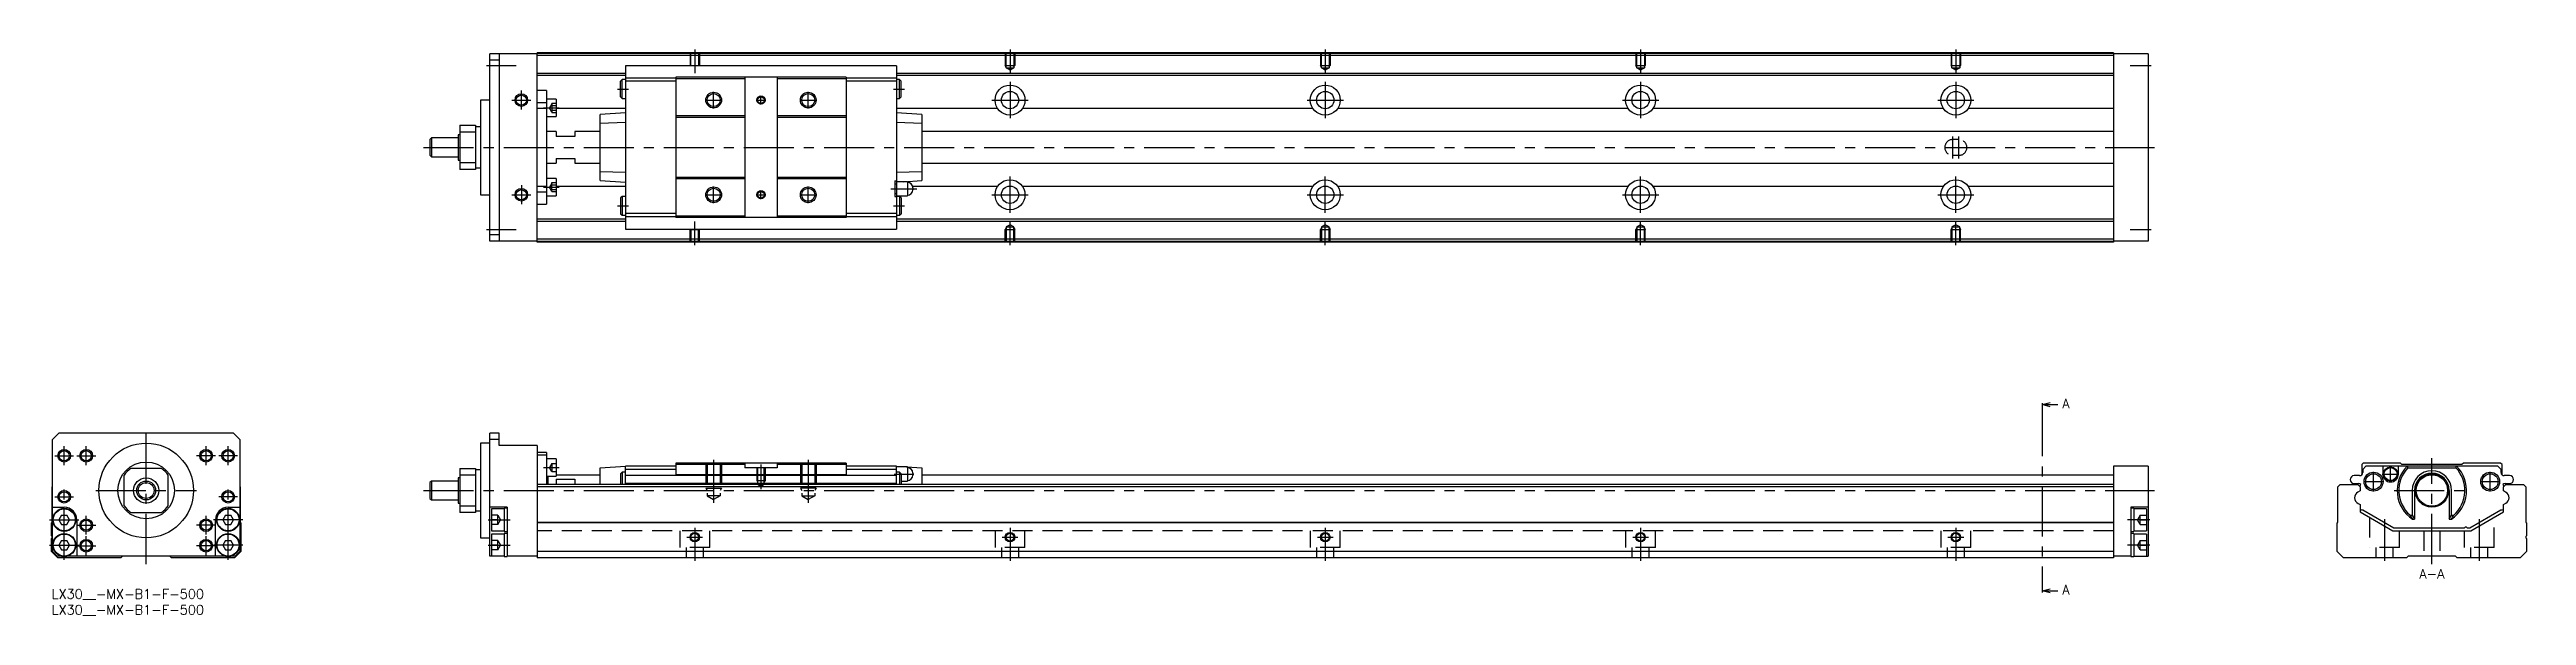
# Model space of a CAD drawing. Extents: x -1 to 785, y -8 to 171.
import ezdxf

# ---------------------------------------------------------------- set-up
doc = ezdxf.new("R2010")
doc.units = 0
doc.header["$LTSCALE"] = 0.5
doc.linetypes.add('CENTER', pattern=[50.8, 31.75, -6.35, 6.35, -6.35])
doc.linetypes.add('DASHED', pattern=[19.05, 12.7, -6.35])
for name, color, linetype in [('MSM_CENTER', 1, 'CENTER'), ('MSM_CONTINUOUS', 7, 'CONTINUOUS'), ('MSM_DASHED', 4, 'DASHED'), ('MSM_NARROW', 5, 'CONTINUOUS'), ('MSM_PART_NUMBER', 7, 'CONTINUOUS')]:
    doc.layers.add(name, color=color, linetype=linetype)
doc.styles.get("Standard").update_dxf_attribs({"font": 'txt.shx', "height": 3, "bigfont": 'bigfont.shx'})

# ---------------------------------------------------------------- blocks, each defined once
blk = doc.blocks.new('*U2')
at = {"layer": 'MSM_PART_NUMBER'}
blk.add_text('LX30__-MX-B1-F-500', height=3, dxfattribs=at).set_placement((0, -3))
blk = doc.blocks.new('*U3')
at = {"layer": 'MSM_PART_NUMBER'}
blk.add_text('LX30__-MX-B1-F-500', height=3, dxfattribs=at).set_placement((0, -8))

msp = doc.modelspace()

# ---------------------------------------------------------------- linework, layer by layer
at = {"layer": 'MSM_CENTER'}
for p, q in [((138, 166), (147.4, 166)), ((204, 171), (204, 163.49)), ((304, 171), (304, 163.49)), ((404, 171), (404, 163.49)), ((504, 171), (504, 163.49)), ((604, 171), (604, 163.49)), ((659.25, 166), (666, 166)), ((149, 152), (149, 158)), ((179.5, 158.5), (183, 158.5)), ((210, 152.37), (210, 157.62)), ((240, 152.37), (240, 157.62)), ((267, 158.5), (270.5, 158.5)), ((304, 160.75), (304, 149.25)), ((404, 160.75), (404, 149.25)), ((504, 160.75), (504, 149.25)), ((604, 160.75), (604, 149.25)), ((146, 155), (152, 155)), ((156, 152.55), (161, 152.55)), ((207.38, 155), (212.63, 155)), ((223.64, 155), (226.37, 155)), ((225, 153.63), (225, 156.36)), ((237.38, 155), (242.63, 155)), ((298.25, 155), (309.75, 155)), ((398.25, 155), (409.75, 155)), ((498.25, 155), (509.75, 155)), ((598.25, 155), (609.75, 155)), ((603, 136.5), (603, 143.5)), ((605, 136.5), (605, 143.5)), ((118, 140), (667, 140)), ((149, 128), (149, 122)), ((156, 127.44), (161, 127.44)), ((210, 122.37), (210, 127.62)), ((225, 123.63), (225, 126.36)), ((240, 122.37), (240, 127.62)), ((266.22, 126.9), (274.49, 126.9)), ((304, 119.25), (304, 130.75)), ((404, 119.25), (404, 130.75)), ((504, 119.25), (504, 130.75)), ((604, 119.25), (604, 130.75)), ((146, 125), (152, 125)), ((179.5, 121.5), (183, 121.5)), ((207.38, 125), (212.63, 125)), ((223.64, 125), (226.37, 125)), ((237.38, 125), (242.63, 125)), ((267, 121.5), (270.5, 121.5)), ((298.25, 125), (309.75, 125)), ((398.25, 125), (409.75, 125)), ((498.25, 125), (509.75, 125)), ((598.25, 125), (609.75, 125)), ((138, 114), (147.4, 114)), ((204, 109), (204, 116.51)), ((304, 109), (304, 116.51)), ((404, 109), (404, 116.51)), ((504, 109), (504, 116.51)), ((604, 109), (604, 116.51)), ((659.25, 114), (666, 114)), ((631.37, 58), (631.37, 0)), ((30, 8), (30, 51.5)), ((1, 42.3), (7, 42.3)), ((4, 39.3), (4, 45.3)), ((8, 42.3), (14, 42.3)), ((11, 39.3), (11, 45.3)), ((52, 42.3), (46, 42.3)), ((49, 39.3), (49, 45.3)), ((59, 42.3), (53, 42.3)), ((56, 39.3), (56, 45.3)), ((210, 41), (210, 27.41)), ((225, 39.5), (225, 31.69)), ((240, 41), (240, 27.41)), ((755, 8), (755, 41.5)), ((4, 9.35), (4, 32.3)), ((56, 9.35), (56, 32.3)), ((156, 38.55), (161, 38.55)), ((267.22, 36.5), (273.49, 36.5)), ((733.35, 34.1), (739.65, 34.1)), ((736.5, 30.95), (736.5, 37.25)), ((739.27, 36.5), (744.52, 36.5)), ((741.9, 33.87), (741.9, 39.12)), ((770.35, 34.1), (776.65, 34.1)), ((773.5, 30.95), (773.5, 37.25)), ((1, 29.3), (7, 29.3)), ((14, 31.3), (46, 31.3)), ((59, 29.3), (53, 29.3)), ((118, 31.3), (667, 31.3)), ((743, 31.3), (767, 31.3)), ((-0.65, 22), (8.65, 22)), ((8, 20.3), (14, 20.3)), ((11, 17.3), (11, 23.3)), ((11, 10.8), (11, 16.8)), ((52, 20.3), (46, 20.3)), ((49, 17.3), (49, 23.3)), ((49, 10.8), (49, 16.8)), ((60.65, 22), (51.35, 22)), ((138.5, 22), (145.5, 22)), ((201.5, 16.5), (206.5, 16.5)), ((204, 19.5), (204, 9)), ((301.5, 16.5), (306.5, 16.5)), ((304, 19.5), (304, 9)), ((401.5, 16.5), (406.5, 16.5)), ((404, 19.5), (404, 9)), ((501.5, 16.5), (506.5, 16.5)), ((504, 19.5), (504, 9)), ((601.5, 16.5), (606.5, 16.5)), ((604, 19.5), (604, 9)), ((665.5, 22), (658.5, 22)), ((740, 22.18), (740, 9)), ((770, 22.18), (770, 9)), ((-0.65, 14), (8.65, 14)), ((8, 13.8), (14, 13.8)), ((52, 13.8), (46, 13.8)), ((60.65, 14), (51.35, 14)), ((138.5, 14), (145.5, 14)), ((665.5, 14), (658.5, 14))]:
    msp.add_line(p, q, dxfattribs=at)
at = {"layer": 'MSM_CONTINUOUS'}
for p, q in [((154, 169.7), (139, 169.7)), ((139, 110.3), (139, 169.7)), ((142, 167.7), (139, 167.7)), ((142, 169.7), (142, 110.3)), ((654, 170), (154, 170)), ((154, 110), (154, 170)), ((654, 169.8), (154, 169.8)), ((654, 169.1), (154, 169.1)), ((268, 165.9), (182, 165.9)), ((182, 165.9), (182, 114.1)), ((268, 165.9), (268, 114.1)), ((654, 170), (654, 110)), ((665, 169.7), (654, 169.7)), ((665, 169.7), (665, 110.3)), ((182, 163.45), (154, 163.45)), ((182, 162.75), (154, 162.75)), ((157, 158), (154, 158)), ((157, 158), (157, 122)), ((181, 161.5), (180.5, 161)), ((180.5, 156), (180.5, 161)), ((182, 161.5), (181, 161.5)), ((181, 155.5), (181, 161.5)), ((198, 161.95), (182, 161.95)), ((198, 160.95), (182, 160.95)), ((252, 162.25), (198, 162.25)), ((198, 162.25), (198, 117.75)), ((219.9, 161.75), (198, 161.75)), ((219.9, 162.25), (219.9, 117.75)), ((230.1, 162.25), (230.1, 117.75)), ((252, 161.75), (230.1, 161.75)), ((252, 162.25), (252, 117.75)), ((268, 161.95), (252, 161.95)), ((268, 160.95), (252, 160.95)), ((654, 163.45), (268, 163.45)), ((654, 162.75), (268, 162.75)), ((269, 161.5), (268, 161.5)), ((269.5, 161), (269, 161.5)), ((269, 155.5), (269, 161.5)), ((269.5, 156), (269.5, 161)), ((136, 155), (136, 125)), ((139, 155), (136, 155)), ((157, 154.13), (154, 154.13)), ((157, 152.38), (154, 152.38)), ((160, 155.3), (157, 155.3)), ((157, 149.8), (160, 149.8)), ((160, 155.3), (160, 149.8)), ((182, 152.36), (160, 152.36)), ((182, 151), (174, 150.47)), ((174, 129.53), (174, 150.47)), ((180.5, 156), (181, 155.5)), ((181, 155.5), (182, 155.5)), ((219.9, 150), (198, 150)), ((219.9, 149.5), (198, 149.5)), ((252, 150), (230.1, 150)), ((252, 149.5), (230.1, 149.5)), ((268, 155.5), (269, 155.5)), ((300.05, 152.36), (268, 152.36)), ((276, 150.47), (268, 151)), ((269, 155.5), (269.5, 156)), ((276, 150.47), (276, 129.53)), ((400.05, 152.36), (307.95, 152.36)), ((500.05, 152.36), (407.95, 152.36)), ((600.05, 152.36), (507.95, 152.36)), ((654, 152.36), (607.95, 152.36)), ((120.5, 143), (120, 142.5)), ((120, 142.5), (120, 137.5)), ((120.5, 143), (120.5, 137)), ((129, 143), (120.5, 143)), ((129, 144), (129, 136)), ((129.5, 144), (129, 144)), ((129.5, 147), (134.5, 147)), ((129.5, 147), (129.5, 133)), ((134.5, 144.82), (129.5, 144.82)), ((134.5, 147), (134.5, 133)), ((136, 146.5), (134.5, 146.5)), ((160, 145), (157, 145)), ((160, 145), (160, 143.5)), ((166, 143.5), (160, 143.5)), ((166, 145), (166, 143.5)), ((174, 145), (166, 145)), ((182, 147.86), (174, 147.6)), ((276, 147.6), (268, 147.86)), ((654, 145), (276, 145)), ((120, 137.5), (120.5, 137)), ((120.5, 137), (129, 137)), ((129, 136), (129.5, 136)), ((129.5, 135.18), (134.5, 135.18)), ((157, 135), (160, 135)), ((160, 136.5), (166, 136.5)), ((160, 136.5), (160, 135)), ((166, 136.5), (166, 135)), ((166, 135), (174, 135)), ((276, 135), (654, 135)), ((134.5, 133), (129.5, 133)), ((134.5, 133.5), (136, 133.5)), ((157, 127.62), (154, 127.62)), ((157, 125.87), (154, 125.87)), ((160, 130.19), (157, 130.19)), ((160, 130.19), (160, 124.69)), ((182, 127.64), (160, 127.64)), ((174, 132.4), (182, 132.14)), ((174, 129.53), (182, 129)), ((219.9, 130.5), (198, 130.5)), ((219.9, 130), (198, 130)), ((252, 130.5), (230.1, 130.5)), ((252, 130), (230.1, 130)), ((267.5, 129.4), (267.5, 124.4)), ((267.5, 129.4), (268, 129.4)), ((268, 128.4), (267.5, 128.4)), ((268, 132.14), (276, 132.4)), ((271.45, 129.15), (268, 129.15)), ((270.26, 129.15), (276, 129.53)), ((271.45, 129.15), (271.45, 124.65)), ((300.05, 127.64), (273.14, 127.64)), ((273.2, 127.2), (273.2, 126.6)), ((400.05, 127.64), (307.95, 127.64)), ((500.05, 127.64), (407.95, 127.64)), ((600.05, 127.64), (507.95, 127.64)), ((654, 127.64), (607.95, 127.64)), ((136, 125), (139, 125)), ((154, 122), (157, 122)), ((157, 124.69), (160, 124.69)), ((181, 124.5), (180.5, 124)), ((180.5, 124), (180.5, 119)), ((180.5, 119), (181, 118.5)), ((181, 124.5), (181, 118.5)), ((182, 124.5), (181, 124.5)), ((181, 118.5), (182, 118.5)), ((198, 119.05), (182, 119.05)), ((198, 118.05), (182, 118.05)), ((219.9, 118.25), (198, 118.25)), ((252, 118.25), (230.1, 118.25)), ((268, 119.05), (252, 119.05)), ((268, 118.05), (252, 118.05)), ((267.5, 125.4), (268, 125.4)), ((267.5, 124.4), (268, 124.4)), ((268, 124.65), (271.45, 124.65)), ((269, 124.5), (268, 124.5)), ((268, 118.5), (269, 118.5)), ((269, 124.5), (269, 118.5)), ((269.5, 124), (269, 124.5)), ((269, 118.5), (269.5, 119)), ((269.5, 124), (269.5, 119)), ((142, 112.3), (139, 112.3)), ((154, 110.3), (139, 110.3)), ((182, 117.25), (154, 117.25)), ((182, 116.55), (154, 116.55)), ((654, 110.9), (154, 110.9)), ((654, 110.2), (154, 110.2)), ((654, 110), (154, 110)), ((182, 114.1), (268, 114.1)), ((252, 117.75), (198, 117.75)), ((654, 117.25), (268, 117.25)), ((654, 116.55), (268, 116.55)), ((665, 110.3), (654, 110.3)), ((631.37, 58.5), (633.88, 59.17)), ((631.37, 59), (631.37, 58)), ((633.88, 57.83), (631.37, 58.5)), ((631.37, 58.5), (636.38, 58.5)), ((2.3, 49.5), (0.3, 47.5)), ((0.3, 12), (0.3, 47.5)), ((57.7, 49.5), (2.3, 49.5)), ((59.7, 47.5), (57.7, 49.5)), ((59.7, 47.5), (59.7, 12)), ((139, 10.5), (139, 49.5)), ((142, 49.5), (139, 49.5)), ((142, 47.5), (139, 47.5)), ((142, 45.5), (142, 49.5)), ((139, 46.3), (136, 46.3)), ((136, 46.3), (136, 16.3)), ((154, 45.5), (142, 45.5)), ((154, 45.5), (154, 10)), ((157, 43.3), (154, 43.3)), ((157, 42.45), (154, 42.45)), ((157, 43.3), (157, 33.2)), ((160, 41.3), (157, 41.3)), ((160, 41.3), (160, 35.8)), ((198, 40), (198, 36.29)), ((252, 40), (198, 40)), ((219.9, 39.5), (198, 39.5)), ((219.9, 40), (219.9, 38.5)), ((230.1, 40), (230.1, 38.5)), ((252, 39.5), (230.1, 39.5)), ((252, 40), (252, 36.29)), ((733.25, 40), (732.75, 39.5)), ((732.75, 39.5), (732.75, 36.29)), ((745, 40), (733.25, 40)), ((745.5, 39.5), (745, 40)), ((764.5, 39.5), (745.5, 39.5)), ((765, 40), (764.5, 39.5)), ((776.75, 40), (765, 40)), ((777.25, 39.5), (776.75, 40)), ((777.25, 36.29), (777.25, 39.5)), ((0.2, 32.5), (0.3, 32.6)), ((0.2, 21.2), (0.2, 32.5)), ((23, 26.48), (23, 36.12)), ((34.82, 38.3), (25.18, 38.3)), ((37, 26.48), (37, 36.12)), ((59.7, 32.6), (59.8, 32.5)), ((59.8, 32.5), (59.8, 21.2)), ((120.5, 34.3), (120, 33.8)), ((120, 33.8), (120, 28.8)), ((129, 34.3), (120.5, 34.3)), ((120.5, 34.3), (120.5, 28.3)), ((129.5, 35.3), (129, 35.3)), ((129, 35.3), (129, 27.3)), ((129.5, 38.3), (134.5, 38.3)), ((129.5, 38.3), (129.5, 24.3)), ((134.5, 36.12), (129.5, 36.12)), ((134.5, 38.3), (134.5, 24.3)), ((136, 37.8), (134.5, 37.8)), ((654, 33.2), (154, 33.2)), ((654, 32.5), (154, 32.5)), ((157, 35.8), (160, 35.8)), ((157.5, 33.2), (157.5, 35.8)), ((160, 36.3), (174, 36.3)), ((160, 34.87), (166, 34.87)), ((160, 34.87), (160, 33.2)), ((166, 34.87), (166, 33.2)), ((174, 38.5), (182, 39)), ((174, 33.2), (174, 38.5)), ((181, 37.1), (180.5, 36.6)), ((180.5, 36.6), (180.5, 33.2)), ((182, 37.1), (181, 37.1)), ((181, 37.1), (181, 33.2)), ((198, 39), (182, 39)), ((182, 33.2), (182, 39)), ((198, 38), (182, 38)), ((268, 36), (182, 36)), ((268, 33.5), (182, 33.5)), ((252, 36.29), (198, 36.29)), ((230.1, 38.5), (219.9, 38.5)), ((268, 39), (252, 39)), ((268, 38), (252, 38)), ((268, 39), (276, 38.5)), ((268, 33.2), (268, 39)), ((271.45, 38.75), (268, 38.75)), ((269, 37.1), (268, 37.1)), ((269.5, 36.6), (269, 37.1)), ((269, 37.1), (269, 33.2)), ((269.5, 36.6), (269.5, 33.2)), ((269.5, 34.25), (271.45, 34.25)), ((271.45, 38.75), (271.45, 34.25)), ((273.2, 36.8), (273.2, 36.2)), ((276, 38.5), (276, 33.2)), ((276, 36.3), (654, 36.3)), ((654, 39), (654, 10)), ((665, 39), (654, 39)), ((665, 39), (665, 10.5)), ((725.2, 32.5), (725.9, 33.2)), ((725.2, 21.2), (725.2, 32.5)), ((725.9, 33.2), (731.55, 33.2)), ((732.05, 36), (730.35, 36)), ((730.35, 33.5), (731.75, 33.5)), ((731.55, 33.2), (732.25, 32.5)), ((732.2, 32.7), (732.2, 32.55)), ((732.25, 32.5), (732.25, 31.15)), ((734.05, 39), (733.05, 38)), ((733.05, 38), (733.05, 37)), ((775.95, 39), (734.05, 39)), ((739.4, 39), (739.4, 36.5)), ((744.4, 36.5), (744.4, 39)), ((747.14, 39), (747.4, 38.5)), ((747.4, 38.5), (762.6, 38.5)), ((762.6, 38.5), (762.86, 39)), ((776.95, 38), (775.95, 39)), ((776.95, 37), (776.95, 38)), ((777.75, 32.5), (778.45, 33.2)), ((777.75, 32.5), (778.45, 33.2)), ((777.75, 32.5), (777.8, 32.55)), ((777.75, 31.15), (777.75, 32.5)), ((777.75, 31.15), (777.75, 32.5)), ((777.8, 32.55), (777.8, 32.7)), ((779.65, 36), (777.95, 36)), ((778.25, 33.5), (779.65, 33.5)), ((778.45, 33.2), (784.1, 33.2)), ((784.1, 33.2), (784.8, 32.5)), ((784.8, 32.5), (784.8, 21.2)), ((0.3, 26), (4, 26)), ((25.18, 24.3), (34.82, 24.3)), ((56, 26), (59.7, 26)), ((120, 28.8), (120.5, 28.3)), ((120.5, 28.3), (129, 28.3)), ((129, 27.3), (129.5, 27.3)), ((129.5, 26.48), (134.5, 26.48)), ((134.5, 24.3), (129.5, 24.3)), ((134.5, 24.8), (136, 24.8)), ((144.5, 26), (139, 26)), ((143.5, 25.5), (139.5, 25.5)), ((139.5, 25.5), (139.5, 18.5)), ((144.5, 25.65), (143.5, 25.65)), ((143.5, 25.65), (143.5, 18.35)), ((144.5, 26), (144.5, 10.35)), ((665, 26), (659.5, 26)), ((659.5, 26), (659.5, 10.35)), ((660.5, 25.65), (659.5, 25.65)), ((660.5, 25.65), (660.5, 18.35)), ((664.5, 25.5), (660.5, 25.5)), ((664.5, 25.5), (664.5, 18.5)), ((732.25, 31.15), (731.5, 30.72)), ((731.6, 27.22), (732.25, 26.85)), ((732.25, 26.85), (732.25, 24.5)), ((732.25, 24.5), (742.64, 18.5)), ((732.7, 25.16), (733.1, 25.16)), ((733.1, 25.16), (742.91, 19.5)), ((748.74, 31.3), (748.74, 23.45)), ((749.5, 31.3), (749.5, 22.2)), ((760.5, 31.3), (760.5, 22.2)), ((761.26, 23.45), (761.26, 31.3)), ((767.09, 19.5), (776.9, 25.16)), ((767.36, 18.5), (777.75, 24.5)), ((776.9, 25.16), (777.3, 25.16)), ((778.4, 30.78), (777.75, 31.15)), ((778.4, 30.78), (777.75, 31.15)), ((777.75, 26.85), (778.5, 27.28)), ((777.75, 26.85), (778.5, 27.28)), ((777.75, 25.45), (777.75, 26.85)), ((777.75, 24.5), (777.75, 26.85)), ((0, 21), (0.2, 21.2)), ((0, 16.9), (0, 21)), ((0, 12), (0, 16.1)), ((3.13, 23.5), (2.27, 22)), ((2.27, 22), (3.13, 20.5)), ((3.13, 23.5), (4.87, 23.5)), ((3.13, 20.5), (4.87, 20.5)), ((5.73, 22), (4.87, 23.5)), ((4.87, 20.5), (5.73, 22)), ((8, 22), (8, 10.5)), ((52, 10.5), (52, 22)), ((55.13, 23.5), (54.27, 22)), ((54.27, 22), (55.13, 20.5)), ((55.13, 23.5), (56.87, 23.5)), ((55.13, 20.5), (56.87, 20.5)), ((57.73, 22), (56.87, 23.5)), ((56.87, 20.5), (57.73, 22)), ((59.8, 21.2), (60, 21)), ((60, 21), (60, 12)), ((136, 16.3), (139, 16.3)), ((139.5, 18.5), (143.5, 18.5)), ((143.5, 17.5), (139.5, 17.5)), ((139.5, 17.5), (139.5, 10.5)), ((143.5, 18.35), (144.5, 18.35)), ((144.5, 17.65), (143.5, 17.65)), ((143.5, 17.65), (143.5, 10.35)), ((654, 21.2), (154, 21.2)), ((654, 21), (154, 21)), ((659.5, 18.35), (660.5, 18.35)), ((660.5, 17.65), (659.5, 17.65)), ((660.5, 18.5), (664.5, 18.5)), ((660.5, 17.65), (660.5, 10.35)), ((664.5, 17.5), (660.5, 17.5)), ((664.5, 17.5), (664.5, 10.5)), ((725, 21), (725.2, 21.2)), ((725, 12), (725, 21)), ((742.64, 18.5), (767.36, 18.5)), ((742.91, 19.5), (765.35, 19.5)), ((748.07, 23.45), (748.74, 23.45)), ((748.74, 23.45), (749.5, 22.2)), ((748.82, 22.2), (749.5, 22.2)), ((760.5, 22.2), (761.26, 23.45)), ((760.5, 22.2), (761.18, 22.2)), ((761.26, 23.45), (761.93, 23.45)), ((766.15, 19.5), (767.09, 19.5)), ((784.8, 21.2), (785, 21)), ((785, 21), (785, 16.9)), ((785, 16.1), (785, 12)), ((2, 10), (0, 12)), ((1.8, 10.5), (0.3, 12)), ((2.96, 10.5), (1.8, 10.5)), ((22, 10), (2, 10)), ((3.13, 15.5), (2.27, 14)), ((2.27, 14), (3.13, 12.5)), ((3.13, 15.5), (4.87, 15.5)), ((3.13, 12.5), (4.87, 12.5)), ((5.73, 14), (4.87, 15.5)), ((4.87, 12.5), (5.73, 14)), ((54.96, 10.5), (5.04, 10.5)), ((22.5, 10.5), (22, 10)), ((38, 10), (37.5, 10.5)), ((58, 10), (38, 10)), ((55.13, 15.5), (54.27, 14)), ((54.27, 14), (55.13, 12.5)), ((55.13, 15.5), (56.87, 15.5)), ((55.13, 12.5), (56.87, 12.5)), ((57.73, 14), (56.87, 15.5)), ((56.87, 12.5), (57.73, 14)), ((58.2, 10.5), (57.04, 10.5)), ((60, 12), (58, 10)), ((59.7, 12), (58.2, 10.5)), ((143.5, 10.5), (139, 10.5)), ((143.5, 10.35), (144.5, 10.35)), ((154, 10.5), (144.5, 10.5)), ((654, 12), (154, 12)), ((654, 10), (154, 10)), ((659.5, 10.5), (654, 10.5)), ((659.5, 10.35), (660.5, 10.35)), ((660.5, 10.5), (665, 10.5)), ((727, 10), (725, 12)), ((747, 10), (727, 10)), ((747.5, 10.5), (747, 10)), ((762.5, 10.5), (747.5, 10.5)), ((763, 10), (762.5, 10.5)), ((783, 10), (763, 10)), ((785, 12), (783, 10)), ((631.37, -0.5), (633.88, 0.17)), ((631.37, 0), (631.37, -1)), ((633.88, -1.17), (631.37, -0.5)), ((631.37, -0.5), (636.38, -0.5))]:
    msp.add_line(p, q, dxfattribs=at)
for centre, radius in [((304, 155), 4.75), ((304, 155), 2.75), ((404, 155), 4.75), ((404, 155), 2.75), ((504, 155), 4.75), ((504, 155), 2.75), ((604, 155), 4.75), ((604, 155), 2.75), ((149, 155), 1.62), ((210, 155), 2.07), ((225, 155), 1.06), ((240, 155), 2.07), ((149, 125), 1.62), ((210, 125), 2.07), ((225, 125), 1.06), ((240, 125), 2.07), ((304, 125), 4.75), ((304, 125), 2.75), ((404, 125), 4.75), ((404, 125), 2.75), ((504, 125), 4.75), ((504, 125), 2.75), ((604, 125), 4.75), ((604, 125), 2.75), ((4, 42.3), 1.62), ((11, 42.3), 1.62), ((30, 31.3), 15), ((30, 31.3), 9), ((49, 42.3), 1.62), ((56, 42.3), 1.62), ((30, 31.3), 4), ((30, 31.3), 3), ((30, 31.3), 2.5), ((736.5, 34.1), 3), ((736.5, 34.1), 2.5), ((741.9, 36.5), 2.25), ((741.9, 36.5), 2.05), ((755, 31.3), 5.3), ((755, 31.3), 5), ((773.5, 34.1), 3), ((773.5, 34.1), 2.5), ((4, 22), 3.65), ((4, 22), 3.5), ((4, 29.3), 1.62), ((56, 22), 3.65), ((56, 22), 3.5), ((56, 29.3), 1.62), ((4, 14), 3.65), ((4, 14), 3.5), ((11, 20.3), 1.62), ((49, 20.3), 1.62), ((56, 14), 3.65), ((56, 14), 3.5), ((204, 16.5), 1.23), ((304, 16.5), 1.23), ((404, 16.5), 1.23), ((504, 16.5), 1.23), ((604, 16.5), 1.23), ((11, 13.8), 1.62), ((49, 13.8), 1.62)]:
    msp.add_circle(centre, radius, dxfattribs=at)
for centre, radius, start, end in [((271.45, 127.2), 1.75, 0, 90), ((271.45, 126.6), 1.75, 270, 0), ((30, 31.3), 8.5, 124.56032, 145.43968), ((30, 31.3), 8.5, 34.56032, 55.43968), ((271.45, 36.8), 1.75, 0, 90), ((271.45, 36.2), 1.75, 270, 0), ((730.35, 34.75), 1.25, 90, 270), ((731.75, 32.5), 1, 41.23398, 90), ((732.05, 37), 1, 270, 0), ((732.7, 32.7), 0.5, 113.32535, 180), ((741.9, 36.5), 2.5, 180, 0), ((755, 31.3), 11, 135.573, 235.81959), ((755, 31.3), 10.47, 136.57129, 228.55525), ((755, 31.3), 6.26, 0, 180), ((755, 31.3), 5.5, 0, 180), ((755, 31.3), 11, 304.18041, 44.427), ((755, 31.3), 10.47, 311.44475, 43.42871), ((777.95, 37), 1, 180, 270), ((778.25, 32.5), 1, 90, 138.76602), ((777.3, 32.7), 0.5, 0, 66.67465), ((779.65, 34.75), 1.25, 270, 90), ((4, 22), 4, 0, 90), ((30, 31.3), 8.5, 214.56032, 235.43968), ((30, 31.3), 8.5, 304.56032, 325.43968), ((56, 22), 4, 90, 180), ((732.65, 28.85), 2.2, 121.45533, 176.01903), ((732.65, 29.15), 2.2, 183.98097, 241.45517), ((732.7, 25.66), 0.5, 205.84193, 270), ((777.3, 25.66), 0.5, 270, 334.15807), ((777.35, 28.85), 2.2, 3.98097, 61.45517), ((777.35, 29.15), 2.2, 301.45533, 356.01903), ((-0.3, 16.5), 0.5, 306.8699, 53.1301), ((756, 27.35), 8.83, 206.14749, 215.62533), ((754, 27.35), 8.84, 324.37545, 333.85173), ((765.75, 19.2), 0.5, 36.8699, 143.1301), ((785.3, 16.5), 0.5, 126.8699, 233.1301), ((2.3, 12.5), 2, 216.8699, 233.1301), ((57.7, 12.5), 2, 306.8699, 323.1301)]:
    msp.add_arc(centre, radius, start, end, dxfattribs=at)
at = {"layer": 'MSM_DASHED'}
for p, q in [((202.5, 170), (202.5, 166)), ((202.56, 165.9), (202.5, 166)), ((202.5, 166), (205.5, 166)), ((202.77, 165.9), (202.77, 170)), ((205.23, 170), (205.23, 165.9)), ((205.44, 165.9), (205.5, 166)), ((205.5, 170), (205.5, 166)), ((302.5, 170), (302.5, 166)), ((302.77, 165.53), (302.5, 166)), ((302.5, 166), (305.5, 166)), ((302.77, 165.2), (302.77, 170)), ((302.77, 165.2), (305.23, 165.2)), ((304, 164.49), (302.77, 165.2)), ((305.23, 165.2), (304, 164.49)), ((305.23, 170), (305.23, 165.2)), ((305.23, 165.53), (305.5, 166)), ((305.5, 170), (305.5, 166)), ((402.5, 170), (402.5, 166)), ((402.77, 165.53), (402.5, 166)), ((402.5, 166), (405.5, 166)), ((402.77, 165.2), (402.77, 170)), ((402.77, 165.2), (405.23, 165.2)), ((404, 164.49), (402.77, 165.2)), ((405.23, 165.2), (404, 164.49)), ((405.23, 170), (405.23, 165.2)), ((405.23, 165.53), (405.5, 166)), ((405.5, 170), (405.5, 166)), ((502.5, 170), (502.5, 166)), ((502.77, 165.53), (502.5, 166)), ((502.5, 166), (505.5, 166)), ((502.77, 165.2), (502.77, 170)), ((502.77, 165.2), (505.23, 165.2)), ((504, 164.49), (502.77, 165.2)), ((505.23, 165.2), (504, 164.49)), ((505.23, 170), (505.23, 165.2)), ((505.23, 165.53), (505.5, 166)), ((505.5, 170), (505.5, 166)), ((602.5, 170), (602.5, 166)), ((602.77, 165.53), (602.5, 166)), ((602.5, 166), (605.5, 166)), ((602.77, 165.2), (602.77, 170)), ((602.77, 165.2), (605.23, 165.2)), ((604, 164.49), (602.77, 165.2)), ((605.23, 165.2), (604, 164.49)), ((605.23, 170), (605.23, 165.2)), ((605.23, 165.53), (605.5, 166)), ((605.5, 170), (605.5, 166)), ((158.7, 153.8), (157.98, 152.55)), ((158.7, 151.3), (157.98, 152.55)), ((158.7, 154), (160, 154)), ((158.7, 154), (158.7, 151.11)), ((158.7, 153.28), (160, 153.28)), ((158.7, 151.83), (160, 151.83)), ((158.7, 151.11), (160, 151.11)), ((605, 142.5), (603, 142.5)), ((603, 137.5), (605, 137.5)), ((158.7, 128.69), (157.98, 127.44)), ((158.7, 126.19), (157.98, 127.44)), ((158.7, 128.89), (160, 128.89)), ((158.7, 126), (158.7, 128.89)), ((158.7, 128.17), (160, 128.17)), ((158.7, 126.72), (160, 126.72)), ((158.7, 126), (160, 126)), ((202.56, 114.1), (202.5, 114)), ((202.5, 110), (202.5, 114)), ((202.5, 114), (205.5, 114)), ((202.77, 114.1), (202.77, 110)), ((205.23, 110), (205.23, 114.1)), ((205.44, 114.1), (205.5, 114)), ((205.5, 110), (205.5, 114)), ((302.77, 114.47), (302.5, 114)), ((302.5, 110), (302.5, 114)), ((302.5, 114), (305.5, 114)), ((304, 115.51), (302.77, 114.8)), ((302.77, 114.8), (302.77, 110)), ((302.77, 114.8), (305.23, 114.8)), ((305.23, 114.8), (304, 115.51)), ((305.23, 110), (305.23, 114.8)), ((305.23, 114.47), (305.5, 114)), ((305.5, 110), (305.5, 114)), ((402.77, 114.47), (402.5, 114)), ((402.5, 110), (402.5, 114)), ((402.5, 114), (405.5, 114)), ((404, 115.51), (402.77, 114.8)), ((402.77, 114.8), (402.77, 110)), ((402.77, 114.8), (405.23, 114.8)), ((405.23, 114.8), (404, 115.51)), ((405.23, 110), (405.23, 114.8)), ((405.23, 114.47), (405.5, 114)), ((405.5, 110), (405.5, 114)), ((502.77, 114.47), (502.5, 114)), ((502.5, 110), (502.5, 114)), ((502.5, 114), (505.5, 114)), ((504, 115.51), (502.77, 114.8)), ((502.77, 114.8), (502.77, 110)), ((502.77, 114.8), (505.23, 114.8)), ((505.23, 114.8), (504, 115.51)), ((505.23, 110), (505.23, 114.8)), ((505.23, 114.47), (505.5, 114)), ((505.5, 110), (505.5, 114)), ((602.77, 114.47), (602.5, 114)), ((602.5, 110), (602.5, 114)), ((602.5, 114), (605.5, 114)), ((604, 115.51), (602.77, 114.8)), ((602.77, 114.8), (602.77, 110)), ((602.77, 114.8), (605.23, 114.8)), ((605.23, 114.8), (604, 115.51)), ((605.23, 110), (605.23, 114.8)), ((605.23, 114.47), (605.5, 114)), ((605.5, 110), (605.5, 114)), ((158.7, 39.8), (157.98, 38.55)), ((158.7, 39.8), (160, 39.8)), ((158.7, 39.8), (158.7, 37.3)), ((207.5, 40), (207.5, 32)), ((207.93, 40), (207.93, 29.6)), ((212.07, 40), (212.07, 29.6)), ((212.5, 40), (212.5, 32)), ((237.5, 40), (237.5, 32)), ((237.93, 40), (237.93, 29.6)), ((242.07, 40), (242.07, 29.6)), ((242.5, 40), (242.5, 32)), ((158.7, 37.3), (157.98, 38.55)), ((158.7, 38.55), (160, 38.55)), ((158.7, 37.3), (160, 37.3)), ((207.5, 32), (207.93, 31.25)), ((207.5, 32), (212.5, 32)), ((212.5, 32), (212.07, 31.25)), ((223.7, 38.5), (223.7, 34.5)), ((223.7, 34.5), (223.94, 34.08)), ((223.7, 34.5), (226.3, 34.5)), ((223.94, 38.5), (223.94, 33.3)), ((223.94, 33.3), (225, 32.69)), ((226.06, 33.3), (223.94, 33.3)), ((225, 32.69), (226.06, 33.3)), ((226.06, 33.3), (226.06, 38.5)), ((226.3, 34.5), (226.06, 34.08)), ((226.3, 38.5), (226.3, 34.5)), ((242.5, 32), (237.5, 32)), ((237.5, 32), (237.93, 31.25)), ((242.5, 32), (242.07, 31.25)), ((212.07, 29.6), (207.93, 29.6)), ((207.93, 29.6), (210, 28.41)), ((212.07, 29.6), (210, 28.41)), ((237.93, 29.6), (242.07, 29.6)), ((237.93, 29.6), (240, 28.41)), ((242.07, 29.6), (240, 28.41)), ((141.5, 23.5), (139.5, 23.5)), ((141.5, 22), (139.5, 22)), ((141.5, 20.5), (139.5, 20.5)), ((141.5, 20.5), (141.5, 23.5)), ((141.5, 23.5), (142.37, 22)), ((141.5, 20.5), (142.37, 22)), ((654, 18.5), (154, 18.5)), ((199.25, 18.5), (199.25, 13.2)), ((208.75, 13.2), (208.75, 18.5)), ((299.25, 18.5), (299.25, 13.2)), ((308.75, 13.2), (308.75, 18.5)), ((399.25, 18.5), (399.25, 13.2)), ((408.75, 13.2), (408.75, 18.5)), ((499.25, 18.5), (499.25, 13.2)), ((508.75, 13.2), (508.75, 18.5)), ((599.25, 18.5), (599.25, 13.2)), ((608.75, 13.2), (608.75, 18.5)), ((662.5, 23.5), (661.63, 22)), ((662.5, 20.5), (661.63, 22)), ((662.5, 20.5), (662.5, 23.5)), ((662.5, 23.5), (664.5, 23.5)), ((662.5, 22), (664.5, 22)), ((662.5, 20.5), (664.5, 20.5)), ((735.25, 22.77), (735.25, 13.2)), ((744.75, 13.2), (744.75, 18.5)), ((752.5, 18.5), (752.5, 10.5)), ((757.5, 18.5), (757.5, 10.5)), ((765.25, 18.5), (765.25, 13.2)), ((774.75, 13.2), (774.75, 22.77)), ((141.5, 15.5), (139.5, 15.5)), ((141.5, 14), (139.5, 14)), ((141.5, 12.5), (139.5, 12.5)), ((141.5, 12.5), (141.5, 15.5)), ((141.5, 15.5), (142.37, 14)), ((141.5, 12.5), (142.37, 14)), ((208.75, 13.2), (199.25, 13.2)), ((201.25, 13.2), (201.25, 10)), ((206.75, 10), (206.75, 13.2)), ((308.75, 13.2), (299.25, 13.2)), ((301.25, 13.2), (301.25, 10)), ((306.75, 10), (306.75, 13.2)), ((408.75, 13.2), (399.25, 13.2)), ((401.25, 13.2), (401.25, 10)), ((406.75, 10), (406.75, 13.2)), ((508.75, 13.2), (499.25, 13.2)), ((501.25, 13.2), (501.25, 10)), ((506.75, 10), (506.75, 13.2)), ((608.75, 13.2), (599.25, 13.2)), ((601.25, 13.2), (601.25, 10)), ((606.75, 10), (606.75, 13.2)), ((662.5, 15.5), (661.63, 14)), ((662.5, 12.5), (661.63, 14)), ((662.5, 12.5), (662.5, 15.5)), ((662.5, 15.5), (664.5, 15.5)), ((662.5, 14), (664.5, 14)), ((662.5, 12.5), (664.5, 12.5)), ((744.75, 13.2), (735.25, 13.2)), ((737.25, 13.2), (737.25, 10)), ((742.75, 10), (742.75, 13.2)), ((774.75, 13.2), (765.25, 13.2)), ((767.25, 13.2), (767.25, 10)), ((772.75, 10), (772.75, 13.2))]:
    msp.add_line(p, q, dxfattribs=at)
for centre, start, end in [((603, 140), 90, 270), ((605, 140), 270, 90)]:
    msp.add_arc(centre, 2.5, start, end, dxfattribs=at)
at = {"layer": 'MSM_NARROW'}
for centre, radius in [((210, 155), 2.5), ((240, 155), 2.5), ((149, 155), 2), ((225, 155), 1.3), ((149, 125), 2), ((210, 125), 2.5), ((225, 125), 1.3), ((240, 125), 2.5), ((4, 42.3), 2), ((11, 42.3), 2), ((49, 42.3), 2), ((56, 42.3), 2), ((4, 29.3), 2), ((56, 29.3), 2), ((11, 20.3), 2), ((11, 13.8), 2), ((49, 20.3), 2), ((49, 13.8), 2), ((204, 16.5), 1.5), ((304, 16.5), 1.5), ((404, 16.5), 1.5), ((504, 16.5), 1.5), ((604, 16.5), 1.5)]:
    msp.add_circle(centre, radius, dxfattribs=at)

# ---------------------------------------------------------------- block references
at = {"layer": 'MSM_CONTINUOUS'}
for name in ['*U2', '*U3']:
    msp.add_blockref(name, (0, 0), dxfattribs=at)

# ---------------------------------------------------------------- texts
at = {"layer": 'MSM_PART_NUMBER'}
for s, p in [('A', (637.79, 57.37)), ('A', (637.79, -1.63)), ('A-A', (751.01, 3.36))]:
    msp.add_text(s, height=3, dxfattribs=at).set_placement(p)

doc.saveas('drawing.dxf')
